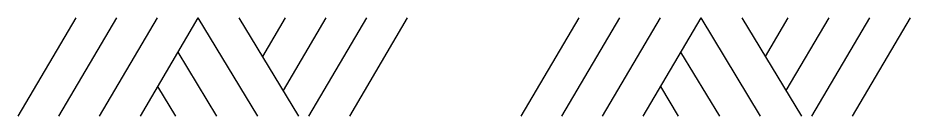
# Model space of a CAD drawing. Extents: x -1427565 to -564030, y -474674 to 219973.
# Drawn here: x -571409.4 to -570964, y -210899.1 to -210850.1 of the extents above; entities that cross this region are included whole.
import ezdxf

# ---------------------------------------------------------------- set-up
doc = ezdxf.new("R2010")
doc.units = 0
doc.header["$LTSCALE"] = 100
doc.header["$MEASUREMENT"] = 0
doc.layers.add('INSERT', color=7, linetype='CONTINUOUS')

msp = doc.modelspace()

# ---------------------------------------------------------------- linework, layer by layer
at = {"layer": 'INSERT', "color": 0}
for p, q in [((-571380.44, -210850.1, -1131.43), (-571409.38, -210899.1, -1131.43)), ((-571360.12, -210850.1, -1131.43), (-571389.06, -210899.1, -1131.43)), ((-571339.8, -210850.1, -1131.43), (-571368.74, -210899.1, -1131.43)), ((-571319.47, -210850.1, -1131.43), (-571348.41, -210899.1, -1131.43)), ((-571319.47, -210850.1, -1131.43), (-571289.77, -210899.1, -1131.43)), ((-571299.01, -210850.1, -1131.43), (-571269.3, -210899.1, -1131.43)), ((-571275.96, -210850.1, -1131.43), (-571287.34, -210869.35, -1131.43)), ((-571255.64, -210850.1, -1131.43), (-571277.04, -210886.33, -1131.43)), ((-571235.32, -210850.1, -1131.43), (-571264.26, -210899.1, -1131.43)), ((-571214.99, -210850.1, -1131.43), (-571243.93, -210899.1, -1131.43)), ((-571129.47, -210850.1, -1131.43), (-571158.41, -210899.1, -1131.43)), ((-571109.15, -210850.1, -1131.43), (-571138.09, -210899.1, -1131.43)), ((-571088.82, -210850.1, -1131.43), (-571117.76, -210899.1, -1131.43)), ((-571068.5, -210850.1, -1131.43), (-571097.44, -210899.1, -1131.43)), ((-571068.5, -210850.1, -1131.43), (-571038.8, -210899.1, -1131.43)), ((-571048.04, -210850.1, -1131.43), (-571018.33, -210899.1, -1131.43)), ((-571024.99, -210850.1, -1131.43), (-571036.36, -210869.35, -1131.43)), ((-571004.67, -210850.1, -1131.43), (-571026.07, -210886.33, -1131.43)), ((-570984.34, -210850.1, -1131.43), (-571013.28, -210899.1, -1131.43)), ((-570964.02, -210850.1, -1131.43), (-570992.96, -210899.1, -1131.43)), ((-571329.57, -210867.2, -1131.43), (-571310.23, -210899.1, -1131.43)), ((-571078.6, -210867.2, -1131.43), (-571059.26, -210899.1, -1131.43)), ((-571339.67, -210884.3, -1131.43), (-571330.7, -210899.1, -1131.43)), ((-571088.7, -210884.3, -1131.43), (-571079.73, -210899.1, -1131.43))]:
    msp.add_line(p, q, dxfattribs=at)

doc.saveas('drawing.dxf')
